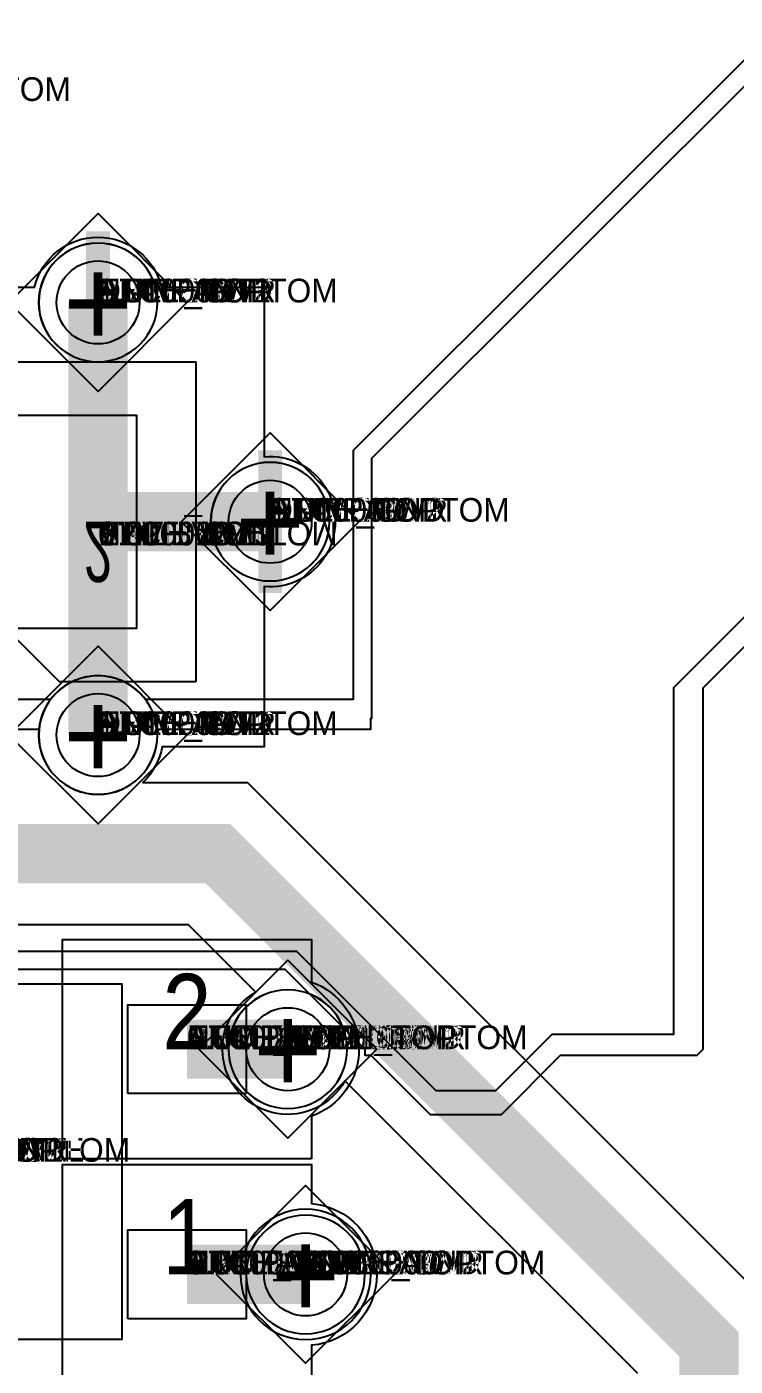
# Model space of a CAD drawing. Extents: x 0 to 323, y 0 to 320.
# Drawn here: x 145.36 to 151.33, y 255.28 to 266.58 of the extents above; entities that cross this region are included whole.
import ezdxf
from ezdxf.enums import TextEntityAlignment as Align

# ---------------------------------------------------------------- set-up
doc = ezdxf.new("R2010")
doc.units = 0
doc.header["$MEASUREMENT"] = 0
doc.layers.get('0').update_dxf_attribs({"linetype": 'CONTINUOUS'})
for name, color, linetype in [('CDN_FIGURES', 7, 'CONTINUOUS'), ('ETCH_BOTTOM', 7, 'CONTINUOUS'), ('ETCH_GND', 3, 'CONTINUOUS'), ('ETCH_INT1', 4, 'CONTINUOUS'), ('ETCH_INT2', 5, 'CONTINUOUS'), ('ETCH_PWR', 6, 'CONTINUOUS'), ('ETCH_TOP', 2, 'CONTINUOUS'), ('MANUFACTURING_NCLEGEND-1-6', 8, 'CONTINUOUS'), ('PACKAGE_GEOMETRY_ASSEMBLY_TOP', 11, 'CONTINUOUS'), ('PACKAGE_GEOMETRY_PIN_NUMBER', 9, 'CONTINUOUS')]:
    doc.layers.add(name, color=color, linetype=linetype)

# ---------------------------------------------------------------- blocks, each defined once
blk = doc.blocks.new('PAD_INFO')
for tag in ['SHAPE_TYPE', 'PAD_HEIGHT', 'PAD_LAYER', 'PAD_TYPE', 'PAD_WIDTH']:
    blk.add_attdef(tag, (0, 0), '', height=0.2)
at = {"flags": 2}
blk.add_attdef('CDN_TYPE', (0, 0), '', height=0.2, dxfattribs=at)
blk = doc.blocks.new('DRILL_INFO')
at = {"flags": 2}
blk.add_attdef('CDN_TYPE', (0, 0), '', height=0.2, dxfattribs=at)
for tag in ['FSHAPE', 'FCHAR', 'DRILL_HEIGHT', 'DIAMETER', 'PLATED', 'DRILL_WIDTH']:
    blk.add_attdef(tag, (0, 0), '', height=0.2)
blk = doc.blocks.new('VIA0700X0300')
at = {"layer": 'ETCH_BOTTOM'}
blk.add_circle((0, 0), 0.35, dxfattribs=at)
at = {"layer": 'ETCH_GND'}
blk.add_circle((0, 0), 0.35, dxfattribs=at)
at = {"layer": 'ETCH_INT1'}
blk.add_circle((0, 0), 0.35, dxfattribs=at)
at = {"layer": 'ETCH_INT2'}
blk.add_circle((0, 0), 0.35, dxfattribs=at)
at = {"layer": 'ETCH_PWR'}
blk.add_circle((0, 0), 0.35, dxfattribs=at)
at = {"layer": 'ETCH_TOP'}
blk.add_circle((0, 0), 0.35, dxfattribs=at)
ref = blk.add_blockref('PAD_INFO', (0, 0))
ref.add_attrib('PAD_LAYER', 'ETCH_TOP', (0, 0), dxfattribs={"height": 0.2})
ref.add_attrib('SHAPE_TYPE', 'NULL', (0, 0), dxfattribs={"height": 0.2})
ref.add_attrib('PAD_TYPE', 'ANTIPAD', (0, 0), dxfattribs={"height": 0.2})
ref.add_attrib('PAD_WIDTH', '0.000000', (0, 0), dxfattribs={"height": 0.2})
ref.add_attrib('PAD_HEIGHT', '0.000000', (0, 0), dxfattribs={"height": 0.2})
ref = blk.add_blockref('PAD_INFO', (0, 0))
ref.add_attrib('PAD_LAYER', 'ETCH_GND', (0, 0), dxfattribs={"height": 0.2})
ref.add_attrib('SHAPE_TYPE', 'NULL', (0, 0), dxfattribs={"height": 0.2})
ref.add_attrib('PAD_TYPE', 'ANTIPAD', (0, 0), dxfattribs={"height": 0.2})
ref.add_attrib('PAD_WIDTH', '0.000000', (0, 0), dxfattribs={"height": 0.2})
ref.add_attrib('PAD_HEIGHT', '0.000000', (0, 0), dxfattribs={"height": 0.2})
ref = blk.add_blockref('PAD_INFO', (0, 0))
ref.add_attrib('PAD_LAYER', 'ETCH_INT1', (0, 0), dxfattribs={"height": 0.2})
ref.add_attrib('SHAPE_TYPE', 'NULL', (0, 0), dxfattribs={"height": 0.2})
ref.add_attrib('PAD_TYPE', 'ANTIPAD', (0, 0), dxfattribs={"height": 0.2})
ref.add_attrib('PAD_WIDTH', '0.000000', (0, 0), dxfattribs={"height": 0.2})
ref.add_attrib('PAD_HEIGHT', '0.000000', (0, 0), dxfattribs={"height": 0.2})
ref = blk.add_blockref('PAD_INFO', (0, 0))
ref.add_attrib('PAD_LAYER', 'ETCH_INT2', (0, 0), dxfattribs={"height": 0.2})
ref.add_attrib('SHAPE_TYPE', 'NULL', (0, 0), dxfattribs={"height": 0.2})
ref.add_attrib('PAD_TYPE', 'ANTIPAD', (0, 0), dxfattribs={"height": 0.2})
ref.add_attrib('PAD_WIDTH', '0.000000', (0, 0), dxfattribs={"height": 0.2})
ref.add_attrib('PAD_HEIGHT', '0.000000', (0, 0), dxfattribs={"height": 0.2})
ref = blk.add_blockref('PAD_INFO', (0, 0))
ref.add_attrib('PAD_LAYER', 'ETCH_PWR', (0, 0), dxfattribs={"height": 0.2})
ref.add_attrib('SHAPE_TYPE', 'NULL', (0, 0), dxfattribs={"height": 0.2})
ref.add_attrib('PAD_TYPE', 'ANTIPAD', (0, 0), dxfattribs={"height": 0.2})
ref.add_attrib('PAD_WIDTH', '0.000000', (0, 0), dxfattribs={"height": 0.2})
ref.add_attrib('PAD_HEIGHT', '0.000000', (0, 0), dxfattribs={"height": 0.2})
ref = blk.add_blockref('PAD_INFO', (0, 0))
ref.add_attrib('PAD_LAYER', 'ETCH_BOTTOM', (0, 0), dxfattribs={"height": 0.2})
ref.add_attrib('SHAPE_TYPE', 'NULL', (0, 0), dxfattribs={"height": 0.2})
ref.add_attrib('PAD_TYPE', 'ANTIPAD', (0, 0), dxfattribs={"height": 0.2})
ref.add_attrib('PAD_WIDTH', '0.000000', (0, 0), dxfattribs={"height": 0.2})
ref.add_attrib('PAD_HEIGHT', '0.000000', (0, 0), dxfattribs={"height": 0.2})
ref = blk.add_blockref('PAD_INFO', (0, 0))
ref.add_attrib('PAD_LAYER', 'ETCH_TOP', (0, 0), dxfattribs={"height": 0.2})
ref.add_attrib('SHAPE_TYPE', 'NULL', (0, 0), dxfattribs={"height": 0.2})
ref.add_attrib('PAD_TYPE', 'THERMAL', (0, 0), dxfattribs={"height": 0.2})
ref.add_attrib('PAD_WIDTH', '0.000000', (0, 0), dxfattribs={"height": 0.2})
ref.add_attrib('PAD_HEIGHT', '0.000000', (0, 0), dxfattribs={"height": 0.2})
ref = blk.add_blockref('PAD_INFO', (0, 0))
ref.add_attrib('PAD_LAYER', 'ETCH_GND', (0, 0), dxfattribs={"height": 0.2})
ref.add_attrib('SHAPE_TYPE', 'NULL', (0, 0), dxfattribs={"height": 0.2})
ref.add_attrib('PAD_TYPE', 'THERMAL', (0, 0), dxfattribs={"height": 0.2})
ref.add_attrib('PAD_WIDTH', '0.000000', (0, 0), dxfattribs={"height": 0.2})
ref.add_attrib('PAD_HEIGHT', '0.000000', (0, 0), dxfattribs={"height": 0.2})
ref = blk.add_blockref('PAD_INFO', (0, 0))
ref.add_attrib('PAD_LAYER', 'ETCH_INT1', (0, 0), dxfattribs={"height": 0.2})
ref.add_attrib('SHAPE_TYPE', 'NULL', (0, 0), dxfattribs={"height": 0.2})
ref.add_attrib('PAD_TYPE', 'THERMAL', (0, 0), dxfattribs={"height": 0.2})
ref.add_attrib('PAD_WIDTH', '0.000000', (0, 0), dxfattribs={"height": 0.2})
ref.add_attrib('PAD_HEIGHT', '0.000000', (0, 0), dxfattribs={"height": 0.2})
ref = blk.add_blockref('PAD_INFO', (0, 0))
ref.add_attrib('PAD_LAYER', 'ETCH_INT2', (0, 0), dxfattribs={"height": 0.2})
ref.add_attrib('SHAPE_TYPE', 'NULL', (0, 0), dxfattribs={"height": 0.2})
ref.add_attrib('PAD_TYPE', 'THERMAL', (0, 0), dxfattribs={"height": 0.2})
ref.add_attrib('PAD_WIDTH', '0.000000', (0, 0), dxfattribs={"height": 0.2})
ref.add_attrib('PAD_HEIGHT', '0.000000', (0, 0), dxfattribs={"height": 0.2})
ref = blk.add_blockref('PAD_INFO', (0, 0))
ref.add_attrib('PAD_LAYER', 'ETCH_PWR', (0, 0), dxfattribs={"height": 0.2})
ref.add_attrib('SHAPE_TYPE', 'NULL', (0, 0), dxfattribs={"height": 0.2})
ref.add_attrib('PAD_TYPE', 'THERMAL', (0, 0), dxfattribs={"height": 0.2})
ref.add_attrib('PAD_WIDTH', '0.000000', (0, 0), dxfattribs={"height": 0.2})
ref.add_attrib('PAD_HEIGHT', '0.000000', (0, 0), dxfattribs={"height": 0.2})
ref = blk.add_blockref('PAD_INFO', (0, 0))
ref.add_attrib('PAD_LAYER', 'ETCH_BOTTOM', (0, 0), dxfattribs={"height": 0.2})
ref.add_attrib('SHAPE_TYPE', 'NULL', (0, 0), dxfattribs={"height": 0.2})
ref.add_attrib('PAD_TYPE', 'THERMAL', (0, 0), dxfattribs={"height": 0.2})
ref.add_attrib('PAD_WIDTH', '0.000000', (0, 0), dxfattribs={"height": 0.2})
ref.add_attrib('PAD_HEIGHT', '0.000000', (0, 0), dxfattribs={"height": 0.2})
ref = blk.add_blockref('PAD_INFO', (0, 0))
ref.add_attrib('PAD_LAYER', 'ETCH_TOP', (0, 0), dxfattribs={"height": 0.2})
ref.add_attrib('SHAPE_TYPE', 'CIRCLE', (0, 0), dxfattribs={"height": 0.2})
ref.add_attrib('PAD_TYPE', 'REGULAR', (0, 0), dxfattribs={"height": 0.2})
ref.add_attrib('PAD_WIDTH', '0.700000', (0, 0), dxfattribs={"height": 0.2})
ref.add_attrib('PAD_HEIGHT', '0.700000', (0, 0), dxfattribs={"height": 0.2})
ref = blk.add_blockref('PAD_INFO', (0, 0))
ref.add_attrib('PAD_LAYER', 'ETCH_GND', (0, 0), dxfattribs={"height": 0.2})
ref.add_attrib('SHAPE_TYPE', 'CIRCLE', (0, 0), dxfattribs={"height": 0.2})
ref.add_attrib('PAD_TYPE', 'REGULAR', (0, 0), dxfattribs={"height": 0.2})
ref.add_attrib('PAD_WIDTH', '0.700000', (0, 0), dxfattribs={"height": 0.2})
ref.add_attrib('PAD_HEIGHT', '0.700000', (0, 0), dxfattribs={"height": 0.2})
ref = blk.add_blockref('PAD_INFO', (0, 0))
ref.add_attrib('PAD_LAYER', 'ETCH_INT1', (0, 0), dxfattribs={"height": 0.2})
ref.add_attrib('SHAPE_TYPE', 'CIRCLE', (0, 0), dxfattribs={"height": 0.2})
ref.add_attrib('PAD_TYPE', 'REGULAR', (0, 0), dxfattribs={"height": 0.2})
ref.add_attrib('PAD_WIDTH', '0.700000', (0, 0), dxfattribs={"height": 0.2})
ref.add_attrib('PAD_HEIGHT', '0.700000', (0, 0), dxfattribs={"height": 0.2})
ref = blk.add_blockref('PAD_INFO', (0, 0))
ref.add_attrib('PAD_LAYER', 'ETCH_INT2', (0, 0), dxfattribs={"height": 0.2})
ref.add_attrib('SHAPE_TYPE', 'CIRCLE', (0, 0), dxfattribs={"height": 0.2})
ref.add_attrib('PAD_TYPE', 'REGULAR', (0, 0), dxfattribs={"height": 0.2})
ref.add_attrib('PAD_WIDTH', '0.700000', (0, 0), dxfattribs={"height": 0.2})
ref.add_attrib('PAD_HEIGHT', '0.700000', (0, 0), dxfattribs={"height": 0.2})
ref = blk.add_blockref('PAD_INFO', (0, 0))
ref.add_attrib('PAD_LAYER', 'ETCH_PWR', (0, 0), dxfattribs={"height": 0.2})
ref.add_attrib('SHAPE_TYPE', 'CIRCLE', (0, 0), dxfattribs={"height": 0.2})
ref.add_attrib('PAD_TYPE', 'REGULAR', (0, 0), dxfattribs={"height": 0.2})
ref.add_attrib('PAD_WIDTH', '0.700000', (0, 0), dxfattribs={"height": 0.2})
ref.add_attrib('PAD_HEIGHT', '0.700000', (0, 0), dxfattribs={"height": 0.2})
ref = blk.add_blockref('PAD_INFO', (0, 0))
ref.add_attrib('PAD_LAYER', 'ETCH_BOTTOM', (0, 0), dxfattribs={"height": 0.2})
ref.add_attrib('SHAPE_TYPE', 'CIRCLE', (0, 0), dxfattribs={"height": 0.2})
ref.add_attrib('PAD_TYPE', 'REGULAR', (0, 0), dxfattribs={"height": 0.2})
ref.add_attrib('PAD_WIDTH', '0.700000', (0, 0), dxfattribs={"height": 0.2})
ref.add_attrib('PAD_HEIGHT', '0.700000', (0, 0), dxfattribs={"height": 0.2})
ref = blk.add_blockref('DRILL_INFO', (0, 0))
ref.add_attrib('DIAMETER', '0.300000', (0, 0), dxfattribs={"height": 0.2})
ref.add_attrib('PLATED', 'PLATED', (0, 0), dxfattribs={"height": 0.2})
ref.add_attrib('FSHAPE', 'DIAMOND', (0, 0), dxfattribs={"height": 0.2})
ref.add_attrib('FCHAR', '+', (0, 0), dxfattribs={"height": 0.2})
ref.add_attrib('DRILL_WIDTH', '1.500000', (0, 0), dxfattribs={"height": 0.2})
ref.add_attrib('DRILL_HEIGHT', '1.500000', (0, 0), dxfattribs={"height": 0.2})
for tag in ['CDN_TYPE', 'PIN']:
    blk.add_attdef(tag, (0, 0), '', height=0.2)
at = {"flags": 2}
for tag in ['PSTKNAME', 'BBV']:
    blk.add_attdef(tag, (0, 0), '', height=0.2, dxfattribs=at)
blk = doc.blocks.new('FIGURE_DIAMOND')
at = {"layer": 'CDN_FIGURES'}
blk.add_lwpolyline([(-0.5, 0), (0, 0.5), (0.5, 0), (0, -0.5)], close=True, dxfattribs=at)
blk = doc.blocks.new('RC1650X2700TS_C1')
at = {"layer": 'ETCH_TOP'}
blk.add_lwpolyline([(0.825, 1.35), (-0.325, 1.35), (-0.825, 0.85), (-0.825, -1.35), (0.825, -1.35)], close=True, dxfattribs=at)
ref = blk.add_blockref('PAD_INFO', (0, 0))
ref.add_attrib('PAD_LAYER', 'ETCH_TOP', (0, 0), dxfattribs={"height": 0.2})
ref.add_attrib('SHAPE_TYPE', 'NULL', (0, 0), dxfattribs={"height": 0.2})
ref.add_attrib('PAD_TYPE', 'ANTIPAD', (0, 0), dxfattribs={"height": 0.2})
ref.add_attrib('PAD_WIDTH', '0.000000', (0, 0), dxfattribs={"height": 0.2})
ref.add_attrib('PAD_HEIGHT', '0.000000', (0, 0), dxfattribs={"height": 0.2})
ref = blk.add_blockref('PAD_INFO', (0, 0))
ref.add_attrib('PAD_LAYER', 'ETCH_GND', (0, 0), dxfattribs={"height": 0.2})
ref.add_attrib('SHAPE_TYPE', 'NULL', (0, 0), dxfattribs={"height": 0.2})
ref.add_attrib('PAD_TYPE', 'ANTIPAD', (0, 0), dxfattribs={"height": 0.2})
ref.add_attrib('PAD_WIDTH', '0.000000', (0, 0), dxfattribs={"height": 0.2})
ref.add_attrib('PAD_HEIGHT', '0.000000', (0, 0), dxfattribs={"height": 0.2})
ref = blk.add_blockref('PAD_INFO', (0, 0))
ref.add_attrib('PAD_LAYER', 'ETCH_INT1', (0, 0), dxfattribs={"height": 0.2})
ref.add_attrib('SHAPE_TYPE', 'NULL', (0, 0), dxfattribs={"height": 0.2})
ref.add_attrib('PAD_TYPE', 'ANTIPAD', (0, 0), dxfattribs={"height": 0.2})
ref.add_attrib('PAD_WIDTH', '0.000000', (0, 0), dxfattribs={"height": 0.2})
ref.add_attrib('PAD_HEIGHT', '0.000000', (0, 0), dxfattribs={"height": 0.2})
ref = blk.add_blockref('PAD_INFO', (0, 0))
ref.add_attrib('PAD_LAYER', 'ETCH_INT2', (0, 0), dxfattribs={"height": 0.2})
ref.add_attrib('SHAPE_TYPE', 'NULL', (0, 0), dxfattribs={"height": 0.2})
ref.add_attrib('PAD_TYPE', 'ANTIPAD', (0, 0), dxfattribs={"height": 0.2})
ref.add_attrib('PAD_WIDTH', '0.000000', (0, 0), dxfattribs={"height": 0.2})
ref.add_attrib('PAD_HEIGHT', '0.000000', (0, 0), dxfattribs={"height": 0.2})
ref = blk.add_blockref('PAD_INFO', (0, 0))
ref.add_attrib('PAD_LAYER', 'ETCH_PWR', (0, 0), dxfattribs={"height": 0.2})
ref.add_attrib('SHAPE_TYPE', 'NULL', (0, 0), dxfattribs={"height": 0.2})
ref.add_attrib('PAD_TYPE', 'ANTIPAD', (0, 0), dxfattribs={"height": 0.2})
ref.add_attrib('PAD_WIDTH', '0.000000', (0, 0), dxfattribs={"height": 0.2})
ref.add_attrib('PAD_HEIGHT', '0.000000', (0, 0), dxfattribs={"height": 0.2})
ref = blk.add_blockref('PAD_INFO', (0, 0))
ref.add_attrib('PAD_LAYER', 'ETCH_BOTTOM', (0, 0), dxfattribs={"height": 0.2})
ref.add_attrib('SHAPE_TYPE', 'NULL', (0, 0), dxfattribs={"height": 0.2})
ref.add_attrib('PAD_TYPE', 'ANTIPAD', (0, 0), dxfattribs={"height": 0.2})
ref.add_attrib('PAD_WIDTH', '0.000000', (0, 0), dxfattribs={"height": 0.2})
ref.add_attrib('PAD_HEIGHT', '0.000000', (0, 0), dxfattribs={"height": 0.2})
ref = blk.add_blockref('PAD_INFO', (0, 0))
ref.add_attrib('PAD_LAYER', 'ETCH_TOP', (0, 0), dxfattribs={"height": 0.2})
ref.add_attrib('SHAPE_TYPE', 'NULL', (0, 0), dxfattribs={"height": 0.2})
ref.add_attrib('PAD_TYPE', 'THERMAL', (0, 0), dxfattribs={"height": 0.2})
ref.add_attrib('PAD_WIDTH', '0.000000', (0, 0), dxfattribs={"height": 0.2})
ref.add_attrib('PAD_HEIGHT', '0.000000', (0, 0), dxfattribs={"height": 0.2})
ref = blk.add_blockref('PAD_INFO', (0, 0))
ref.add_attrib('PAD_LAYER', 'ETCH_GND', (0, 0), dxfattribs={"height": 0.2})
ref.add_attrib('SHAPE_TYPE', 'NULL', (0, 0), dxfattribs={"height": 0.2})
ref.add_attrib('PAD_TYPE', 'THERMAL', (0, 0), dxfattribs={"height": 0.2})
ref.add_attrib('PAD_WIDTH', '0.000000', (0, 0), dxfattribs={"height": 0.2})
ref.add_attrib('PAD_HEIGHT', '0.000000', (0, 0), dxfattribs={"height": 0.2})
ref = blk.add_blockref('PAD_INFO', (0, 0))
ref.add_attrib('PAD_LAYER', 'ETCH_INT1', (0, 0), dxfattribs={"height": 0.2})
ref.add_attrib('SHAPE_TYPE', 'NULL', (0, 0), dxfattribs={"height": 0.2})
ref.add_attrib('PAD_TYPE', 'THERMAL', (0, 0), dxfattribs={"height": 0.2})
ref.add_attrib('PAD_WIDTH', '0.000000', (0, 0), dxfattribs={"height": 0.2})
ref.add_attrib('PAD_HEIGHT', '0.000000', (0, 0), dxfattribs={"height": 0.2})
ref = blk.add_blockref('PAD_INFO', (0, 0))
ref.add_attrib('PAD_LAYER', 'ETCH_INT2', (0, 0), dxfattribs={"height": 0.2})
ref.add_attrib('SHAPE_TYPE', 'NULL', (0, 0), dxfattribs={"height": 0.2})
ref.add_attrib('PAD_TYPE', 'THERMAL', (0, 0), dxfattribs={"height": 0.2})
ref.add_attrib('PAD_WIDTH', '0.000000', (0, 0), dxfattribs={"height": 0.2})
ref.add_attrib('PAD_HEIGHT', '0.000000', (0, 0), dxfattribs={"height": 0.2})
ref = blk.add_blockref('PAD_INFO', (0, 0))
ref.add_attrib('PAD_LAYER', 'ETCH_PWR', (0, 0), dxfattribs={"height": 0.2})
ref.add_attrib('SHAPE_TYPE', 'NULL', (0, 0), dxfattribs={"height": 0.2})
ref.add_attrib('PAD_TYPE', 'THERMAL', (0, 0), dxfattribs={"height": 0.2})
ref.add_attrib('PAD_WIDTH', '0.000000', (0, 0), dxfattribs={"height": 0.2})
ref.add_attrib('PAD_HEIGHT', '0.000000', (0, 0), dxfattribs={"height": 0.2})
ref = blk.add_blockref('PAD_INFO', (0, 0))
ref.add_attrib('PAD_LAYER', 'ETCH_BOTTOM', (0, 0), dxfattribs={"height": 0.2})
ref.add_attrib('SHAPE_TYPE', 'NULL', (0, 0), dxfattribs={"height": 0.2})
ref.add_attrib('PAD_TYPE', 'THERMAL', (0, 0), dxfattribs={"height": 0.2})
ref.add_attrib('PAD_WIDTH', '0.000000', (0, 0), dxfattribs={"height": 0.2})
ref.add_attrib('PAD_HEIGHT', '0.000000', (0, 0), dxfattribs={"height": 0.2})
ref = blk.add_blockref('PAD_INFO', (0, 0))
ref.add_attrib('PAD_LAYER', 'ETCH_GND', (0, 0), dxfattribs={"height": 0.2})
ref.add_attrib('SHAPE_TYPE', 'NULL', (0, 0), dxfattribs={"height": 0.2})
ref.add_attrib('PAD_TYPE', 'REGULAR', (0, 0), dxfattribs={"height": 0.2})
ref.add_attrib('PAD_WIDTH', '0.000000', (0, 0), dxfattribs={"height": 0.2})
ref.add_attrib('PAD_HEIGHT', '0.000000', (0, 0), dxfattribs={"height": 0.2})
ref = blk.add_blockref('PAD_INFO', (0, 0))
ref.add_attrib('PAD_LAYER', 'ETCH_INT1', (0, 0), dxfattribs={"height": 0.2})
ref.add_attrib('SHAPE_TYPE', 'NULL', (0, 0), dxfattribs={"height": 0.2})
ref.add_attrib('PAD_TYPE', 'REGULAR', (0, 0), dxfattribs={"height": 0.2})
ref.add_attrib('PAD_WIDTH', '0.000000', (0, 0), dxfattribs={"height": 0.2})
ref.add_attrib('PAD_HEIGHT', '0.000000', (0, 0), dxfattribs={"height": 0.2})
ref = blk.add_blockref('PAD_INFO', (0, 0))
ref.add_attrib('PAD_LAYER', 'ETCH_INT2', (0, 0), dxfattribs={"height": 0.2})
ref.add_attrib('SHAPE_TYPE', 'NULL', (0, 0), dxfattribs={"height": 0.2})
ref.add_attrib('PAD_TYPE', 'REGULAR', (0, 0), dxfattribs={"height": 0.2})
ref.add_attrib('PAD_WIDTH', '0.000000', (0, 0), dxfattribs={"height": 0.2})
ref.add_attrib('PAD_HEIGHT', '0.000000', (0, 0), dxfattribs={"height": 0.2})
ref = blk.add_blockref('PAD_INFO', (0, 0))
ref.add_attrib('PAD_LAYER', 'ETCH_PWR', (0, 0), dxfattribs={"height": 0.2})
ref.add_attrib('SHAPE_TYPE', 'NULL', (0, 0), dxfattribs={"height": 0.2})
ref.add_attrib('PAD_TYPE', 'REGULAR', (0, 0), dxfattribs={"height": 0.2})
ref.add_attrib('PAD_WIDTH', '0.000000', (0, 0), dxfattribs={"height": 0.2})
ref.add_attrib('PAD_HEIGHT', '0.000000', (0, 0), dxfattribs={"height": 0.2})
ref = blk.add_blockref('PAD_INFO', (0, 0))
ref.add_attrib('PAD_LAYER', 'ETCH_BOTTOM', (0, 0), dxfattribs={"height": 0.2})
ref.add_attrib('SHAPE_TYPE', 'NULL', (0, 0), dxfattribs={"height": 0.2})
ref.add_attrib('PAD_TYPE', 'REGULAR', (0, 0), dxfattribs={"height": 0.2})
ref.add_attrib('PAD_WIDTH', '0.000000', (0, 0), dxfattribs={"height": 0.2})
ref.add_attrib('PAD_HEIGHT', '0.000000', (0, 0), dxfattribs={"height": 0.2})
ref = blk.add_blockref('DRILL_INFO', (0, 0))
ref.add_attrib('DIAMETER', '0.000000', (0, 0), dxfattribs={"height": 0.2})
ref.add_attrib('PLATED', 'PLATED', (0, 0), dxfattribs={"height": 0.2})
ref.add_attrib('FSHAPE', 'NULL', (0, 0), dxfattribs={"height": 0.2})
ref.add_attrib('DRILL_WIDTH', '0.000000', (0, 0), dxfattribs={"height": 0.2})
ref.add_attrib('DRILL_HEIGHT', '0.000000', (0, 0), dxfattribs={"height": 0.2})
ref = blk.add_blockref('PAD_INFO', (0, 0))
ref.add_attrib('PAD_LAYER', 'ETCH_TOP', (0, 0), dxfattribs={"height": 0.2})
ref.add_attrib('SHAPE_TYPE', 'SHAPE', (0, 0), dxfattribs={"height": 0.2})
ref.add_attrib('PAD_TYPE', 'REGULAR', (0, 0), dxfattribs={"height": 0.2})
ref.add_attrib('PAD_WIDTH', '1.650000', (0, 0), dxfattribs={"height": 0.2})
ref.add_attrib('PAD_HEIGHT', '2.700000', (0, 0), dxfattribs={"height": 0.2})
for tag in ['CDN_TYPE', 'PIN']:
    blk.add_attdef(tag, (0, 0), '', height=0.2)
at = {"flags": 2}
for tag in ['PSTKNAME', 'BBV']:
    blk.add_attdef(tag, (0, 0), '', height=0.2, dxfattribs=at)
blk = doc.blocks.new('F94')
at = {"layer": 'PACKAGE_GEOMETRY_ASSEMBLY_TOP'}
blk.add_lwpolyline([(-0.325, -0.9), (3.075, -0.9), (3.075, 0.9), (-0.325, 0.9)], close=True, dxfattribs=at)
at = {"layer": 'ETCH_TOP'}
ref = blk.add_blockref('RC1650X2700TS_C1', (2.75, 0), dxfattribs=at)
ref.add_attrib('CDN_TYPE', 'PIN', (0, 0), dxfattribs={"height": 0.2})
ref.add_attrib('PIN', '2', (0, 0), dxfattribs={"height": 0.2})
at = {"flags": 2}
for tag in ['SYMBOL_TYPE', 'CDN_TYPE', 'REFDES']:
    blk.add_attdef(tag, (0, 0), '', height=0.2, dxfattribs=at)
blk = doc.blocks.new('RC1000X0750TS')
at = {"layer": 'ETCH_TOP'}
blk.add_lwpolyline([(-0.5, -0.375), (-0.5, 0.375), (0.5, 0.375), (0.5, -0.375)], close=True, dxfattribs=at)
ref = blk.add_blockref('PAD_INFO', (0, 0))
ref.add_attrib('PAD_LAYER', 'ETCH_TOP', (0, 0), dxfattribs={"height": 0.2})
ref.add_attrib('SHAPE_TYPE', 'NULL', (0, 0), dxfattribs={"height": 0.2})
ref.add_attrib('PAD_TYPE', 'ANTIPAD', (0, 0), dxfattribs={"height": 0.2})
ref.add_attrib('PAD_WIDTH', '0.000000', (0, 0), dxfattribs={"height": 0.2})
ref.add_attrib('PAD_HEIGHT', '0.000000', (0, 0), dxfattribs={"height": 0.2})
ref = blk.add_blockref('PAD_INFO', (0, 0))
ref.add_attrib('PAD_LAYER', 'ETCH_GND', (0, 0), dxfattribs={"height": 0.2})
ref.add_attrib('SHAPE_TYPE', 'NULL', (0, 0), dxfattribs={"height": 0.2})
ref.add_attrib('PAD_TYPE', 'ANTIPAD', (0, 0), dxfattribs={"height": 0.2})
ref.add_attrib('PAD_WIDTH', '0.000000', (0, 0), dxfattribs={"height": 0.2})
ref.add_attrib('PAD_HEIGHT', '0.000000', (0, 0), dxfattribs={"height": 0.2})
ref = blk.add_blockref('PAD_INFO', (0, 0))
ref.add_attrib('PAD_LAYER', 'ETCH_INT1', (0, 0), dxfattribs={"height": 0.2})
ref.add_attrib('SHAPE_TYPE', 'NULL', (0, 0), dxfattribs={"height": 0.2})
ref.add_attrib('PAD_TYPE', 'ANTIPAD', (0, 0), dxfattribs={"height": 0.2})
ref.add_attrib('PAD_WIDTH', '0.000000', (0, 0), dxfattribs={"height": 0.2})
ref.add_attrib('PAD_HEIGHT', '0.000000', (0, 0), dxfattribs={"height": 0.2})
ref = blk.add_blockref('PAD_INFO', (0, 0))
ref.add_attrib('PAD_LAYER', 'ETCH_INT2', (0, 0), dxfattribs={"height": 0.2})
ref.add_attrib('SHAPE_TYPE', 'NULL', (0, 0), dxfattribs={"height": 0.2})
ref.add_attrib('PAD_TYPE', 'ANTIPAD', (0, 0), dxfattribs={"height": 0.2})
ref.add_attrib('PAD_WIDTH', '0.000000', (0, 0), dxfattribs={"height": 0.2})
ref.add_attrib('PAD_HEIGHT', '0.000000', (0, 0), dxfattribs={"height": 0.2})
ref = blk.add_blockref('PAD_INFO', (0, 0))
ref.add_attrib('PAD_LAYER', 'ETCH_PWR', (0, 0), dxfattribs={"height": 0.2})
ref.add_attrib('SHAPE_TYPE', 'NULL', (0, 0), dxfattribs={"height": 0.2})
ref.add_attrib('PAD_TYPE', 'ANTIPAD', (0, 0), dxfattribs={"height": 0.2})
ref.add_attrib('PAD_WIDTH', '0.000000', (0, 0), dxfattribs={"height": 0.2})
ref.add_attrib('PAD_HEIGHT', '0.000000', (0, 0), dxfattribs={"height": 0.2})
ref = blk.add_blockref('PAD_INFO', (0, 0))
ref.add_attrib('PAD_LAYER', 'ETCH_BOTTOM', (0, 0), dxfattribs={"height": 0.2})
ref.add_attrib('SHAPE_TYPE', 'NULL', (0, 0), dxfattribs={"height": 0.2})
ref.add_attrib('PAD_TYPE', 'ANTIPAD', (0, 0), dxfattribs={"height": 0.2})
ref.add_attrib('PAD_WIDTH', '0.000000', (0, 0), dxfattribs={"height": 0.2})
ref.add_attrib('PAD_HEIGHT', '0.000000', (0, 0), dxfattribs={"height": 0.2})
ref = blk.add_blockref('PAD_INFO', (0, 0))
ref.add_attrib('PAD_LAYER', 'ETCH_TOP', (0, 0), dxfattribs={"height": 0.2})
ref.add_attrib('SHAPE_TYPE', 'NULL', (0, 0), dxfattribs={"height": 0.2})
ref.add_attrib('PAD_TYPE', 'THERMAL', (0, 0), dxfattribs={"height": 0.2})
ref.add_attrib('PAD_WIDTH', '0.000000', (0, 0), dxfattribs={"height": 0.2})
ref.add_attrib('PAD_HEIGHT', '0.000000', (0, 0), dxfattribs={"height": 0.2})
ref = blk.add_blockref('PAD_INFO', (0, 0))
ref.add_attrib('PAD_LAYER', 'ETCH_GND', (0, 0), dxfattribs={"height": 0.2})
ref.add_attrib('SHAPE_TYPE', 'NULL', (0, 0), dxfattribs={"height": 0.2})
ref.add_attrib('PAD_TYPE', 'THERMAL', (0, 0), dxfattribs={"height": 0.2})
ref.add_attrib('PAD_WIDTH', '0.000000', (0, 0), dxfattribs={"height": 0.2})
ref.add_attrib('PAD_HEIGHT', '0.000000', (0, 0), dxfattribs={"height": 0.2})
ref = blk.add_blockref('PAD_INFO', (0, 0))
ref.add_attrib('PAD_LAYER', 'ETCH_INT1', (0, 0), dxfattribs={"height": 0.2})
ref.add_attrib('SHAPE_TYPE', 'NULL', (0, 0), dxfattribs={"height": 0.2})
ref.add_attrib('PAD_TYPE', 'THERMAL', (0, 0), dxfattribs={"height": 0.2})
ref.add_attrib('PAD_WIDTH', '0.000000', (0, 0), dxfattribs={"height": 0.2})
ref.add_attrib('PAD_HEIGHT', '0.000000', (0, 0), dxfattribs={"height": 0.2})
ref = blk.add_blockref('PAD_INFO', (0, 0))
ref.add_attrib('PAD_LAYER', 'ETCH_INT2', (0, 0), dxfattribs={"height": 0.2})
ref.add_attrib('SHAPE_TYPE', 'NULL', (0, 0), dxfattribs={"height": 0.2})
ref.add_attrib('PAD_TYPE', 'THERMAL', (0, 0), dxfattribs={"height": 0.2})
ref.add_attrib('PAD_WIDTH', '0.000000', (0, 0), dxfattribs={"height": 0.2})
ref.add_attrib('PAD_HEIGHT', '0.000000', (0, 0), dxfattribs={"height": 0.2})
ref = blk.add_blockref('PAD_INFO', (0, 0))
ref.add_attrib('PAD_LAYER', 'ETCH_PWR', (0, 0), dxfattribs={"height": 0.2})
ref.add_attrib('SHAPE_TYPE', 'NULL', (0, 0), dxfattribs={"height": 0.2})
ref.add_attrib('PAD_TYPE', 'THERMAL', (0, 0), dxfattribs={"height": 0.2})
ref.add_attrib('PAD_WIDTH', '0.000000', (0, 0), dxfattribs={"height": 0.2})
ref.add_attrib('PAD_HEIGHT', '0.000000', (0, 0), dxfattribs={"height": 0.2})
ref = blk.add_blockref('PAD_INFO', (0, 0))
ref.add_attrib('PAD_LAYER', 'ETCH_BOTTOM', (0, 0), dxfattribs={"height": 0.2})
ref.add_attrib('SHAPE_TYPE', 'NULL', (0, 0), dxfattribs={"height": 0.2})
ref.add_attrib('PAD_TYPE', 'THERMAL', (0, 0), dxfattribs={"height": 0.2})
ref.add_attrib('PAD_WIDTH', '0.000000', (0, 0), dxfattribs={"height": 0.2})
ref.add_attrib('PAD_HEIGHT', '0.000000', (0, 0), dxfattribs={"height": 0.2})
ref = blk.add_blockref('PAD_INFO', (0, 0))
ref.add_attrib('PAD_LAYER', 'ETCH_TOP', (0, 0), dxfattribs={"height": 0.2})
ref.add_attrib('SHAPE_TYPE', 'RECTANGLE', (0, 0), dxfattribs={"height": 0.2})
ref.add_attrib('PAD_TYPE', 'REGULAR', (0, 0), dxfattribs={"height": 0.2})
ref.add_attrib('PAD_WIDTH', '1.000000', (0, 0), dxfattribs={"height": 0.2})
ref.add_attrib('PAD_HEIGHT', '0.750000', (0, 0), dxfattribs={"height": 0.2})
ref = blk.add_blockref('PAD_INFO', (0, 0))
ref.add_attrib('PAD_LAYER', 'ETCH_GND', (0, 0), dxfattribs={"height": 0.2})
ref.add_attrib('SHAPE_TYPE', 'NULL', (0, 0), dxfattribs={"height": 0.2})
ref.add_attrib('PAD_TYPE', 'REGULAR', (0, 0), dxfattribs={"height": 0.2})
ref.add_attrib('PAD_WIDTH', '0.000000', (0, 0), dxfattribs={"height": 0.2})
ref.add_attrib('PAD_HEIGHT', '0.000000', (0, 0), dxfattribs={"height": 0.2})
ref = blk.add_blockref('PAD_INFO', (0, 0))
ref.add_attrib('PAD_LAYER', 'ETCH_INT1', (0, 0), dxfattribs={"height": 0.2})
ref.add_attrib('SHAPE_TYPE', 'NULL', (0, 0), dxfattribs={"height": 0.2})
ref.add_attrib('PAD_TYPE', 'REGULAR', (0, 0), dxfattribs={"height": 0.2})
ref.add_attrib('PAD_WIDTH', '0.000000', (0, 0), dxfattribs={"height": 0.2})
ref.add_attrib('PAD_HEIGHT', '0.000000', (0, 0), dxfattribs={"height": 0.2})
ref = blk.add_blockref('PAD_INFO', (0, 0))
ref.add_attrib('PAD_LAYER', 'ETCH_INT2', (0, 0), dxfattribs={"height": 0.2})
ref.add_attrib('SHAPE_TYPE', 'NULL', (0, 0), dxfattribs={"height": 0.2})
ref.add_attrib('PAD_TYPE', 'REGULAR', (0, 0), dxfattribs={"height": 0.2})
ref.add_attrib('PAD_WIDTH', '0.000000', (0, 0), dxfattribs={"height": 0.2})
ref.add_attrib('PAD_HEIGHT', '0.000000', (0, 0), dxfattribs={"height": 0.2})
ref = blk.add_blockref('PAD_INFO', (0, 0))
ref.add_attrib('PAD_LAYER', 'ETCH_PWR', (0, 0), dxfattribs={"height": 0.2})
ref.add_attrib('SHAPE_TYPE', 'NULL', (0, 0), dxfattribs={"height": 0.2})
ref.add_attrib('PAD_TYPE', 'REGULAR', (0, 0), dxfattribs={"height": 0.2})
ref.add_attrib('PAD_WIDTH', '0.000000', (0, 0), dxfattribs={"height": 0.2})
ref.add_attrib('PAD_HEIGHT', '0.000000', (0, 0), dxfattribs={"height": 0.2})
ref = blk.add_blockref('PAD_INFO', (0, 0))
ref.add_attrib('PAD_LAYER', 'ETCH_BOTTOM', (0, 0), dxfattribs={"height": 0.2})
ref.add_attrib('SHAPE_TYPE', 'NULL', (0, 0), dxfattribs={"height": 0.2})
ref.add_attrib('PAD_TYPE', 'REGULAR', (0, 0), dxfattribs={"height": 0.2})
ref.add_attrib('PAD_WIDTH', '0.000000', (0, 0), dxfattribs={"height": 0.2})
ref.add_attrib('PAD_HEIGHT', '0.000000', (0, 0), dxfattribs={"height": 0.2})
ref = blk.add_blockref('DRILL_INFO', (0, 0))
ref.add_attrib('DIAMETER', '0.000000', (0, 0), dxfattribs={"height": 0.2})
ref.add_attrib('PLATED', 'PLATED', (0, 0), dxfattribs={"height": 0.2})
ref.add_attrib('FSHAPE', 'NULL', (0, 0), dxfattribs={"height": 0.2})
ref.add_attrib('DRILL_WIDTH', '0.000000', (0, 0), dxfattribs={"height": 0.2})
ref.add_attrib('DRILL_HEIGHT', '0.000000', (0, 0), dxfattribs={"height": 0.2})
for tag in ['CDN_TYPE', 'PIN']:
    blk.add_attdef(tag, (0, 0), '', height=0.2)
at = {"flags": 2}
for tag in ['PSTKNAME', 'BBV']:
    blk.add_attdef(tag, (0, 0), '', height=0.2, dxfattribs=at)
blk = doc.blocks.new('F341')
at = {"layer": 'PACKAGE_GEOMETRY_ASSEMBLY_TOP'}
blk.add_lwpolyline([(-1.95, -0.55), (-1.95, 2.45), (-0.55, 2.45), (-0.55, -0.55)], close=True, dxfattribs=at)
at = {"layer": 'ETCH_TOP'}
ref = blk.add_blockref('RC1000X0750TS', (0, 1.9), dxfattribs=at)
ref.add_attrib('CDN_TYPE', 'PIN', (0, 0), dxfattribs={"height": 0.2})
ref.add_attrib('PIN', '2', (0, 0), dxfattribs={"height": 0.2})
ref = blk.add_blockref('RC1000X0750TS', (-2.5, 0.95), dxfattribs=at)
ref.add_attrib('CDN_TYPE', 'PIN', (0, 0), dxfattribs={"height": 0.2})
ref.add_attrib('PIN', '3', (0, 0), dxfattribs={"height": 0.2})
ref = blk.add_blockref('RC1000X0750TS', (0, 0), dxfattribs=at)
ref.add_attrib('CDN_TYPE', 'PIN', (0, 0), dxfattribs={"height": 0.2})
ref.add_attrib('PIN', '1', (0, 0), dxfattribs={"height": 0.2})
at = {"flags": 2}
for tag in ['SYMBOL_TYPE', 'CDN_TYPE', 'REFDES']:
    blk.add_attdef(tag, (0, 0), '', height=0.2, dxfattribs=at)

msp = doc.modelspace()

# ---------------------------------------------------------------- linework, layer by layer
at = {"layer": 'ETCH_BOTTOM'}
for points, format in [([(145.963, 264.255, 0.2, 0.2, 0), (145.963, 264.856, 0.2, 0.2, 0)], "xyseb"), ([(141.753, 264.385), (145.428, 264.385, -0.785935), (146.497, 264.385), (147.363, 264.385), (147.363, 262.953, -1.095431), (147.363, 261.858), (147.363, 260.505), (147.338, 260.505), (147.338, 260.505), (146.504, 260.505, -0.159058), (146.34, 260.206), (147.222, 260.206), (151.713, 255.715)], "xyb"), ([(145.963, 262.405, 0.5, 0.5, 0), (145.963, 264.255, 0.5, 0.5, 0)], "xyseb"), ([(147.413, 262.405, 0.2, 0.2, 0), (147.413, 263.006, 0.2, 0.2, 0)], "xyseb"), ([(143.213, 262.405, 0.5, 0.5, 0), (143.213, 261.055, 0.5, 0.5, 0), (144.663, 259.605, 0.5, 0.5, 0), (146.973, 259.605, 0.5, 0.5, 0), (151.113, 255.466, 0.5, 0.5, 0), (151.113, 242.805, 0.5, 0.5, 0), (154.863, 239.055, 0.5, 0.5, 0)], "xyseb"), ([(145.963, 262.405, 0.5, 0.5, 0), (145.963, 260.605, 0.5, 0.5, 0)], "xyseb"), ([(145.963, 262.405, 0.5, 0.5, 0), (147.413, 262.405, 0.5, 0.5, 0)], "xyseb"), ([(147.413, 261.805, 0.2, 0.2, 0), (147.413, 262.405, 0.2, 0.2, 0)], "xyseb"), ([(150.513, 255.218), (148.043, 257.687, -1.32274), (147.294, 258.436), (146.725, 259.005), (144.414, 259.005)], "xyb")]:
    msp.add_lwpolyline(points, format=format, dxfattribs=at)
msp.add_lwpolyline([(148.263, 256.055, 1), (147.163, 256.055, 1)], format="xyb", close=True, dxfattribs=at)
at = {"layer": 'ETCH_GND'}
for points in [[(148.063, 257.955, 1), (147.063, 257.955, 1)], [(148.213, 256.055, 1), (147.213, 256.055, 1)]]:
    msp.add_lwpolyline(points, format="xyb", close=True, dxfattribs=at)
at = {"layer": 'ETCH_INT1'}
for points in [[(146.463, 264.255, 1), (145.463, 264.255, 1)], [(147.913, 262.405, 1), (146.913, 262.405, 1)], [(146.463, 260.605, 1), (145.463, 260.605, 1)], [(148.063, 257.955, 1), (147.063, 257.955, 1)]]:
    msp.add_lwpolyline(points, format="xyb", close=True, dxfattribs=at)
at = {"layer": 'ETCH_INT2'}
for points in [[(145.963, 264.756, 1), (145.963, 263.755, 1)], [(147.413, 262.906, 1), (147.413, 261.905, 1)], [(145.963, 261.106, 1), (145.963, 260.105, 1)], [(147.563, 258.456, 1), (147.563, 257.455, 1)]]:
    msp.add_lwpolyline(points, format="xyb", close=True, dxfattribs=at)
at = {"layer": 'ETCH_PWR'}
for points in [[(185.813, 175.833), (185.813, 260.455), (179.267, 260.455, 2.54915), (177.839, 260.455), (172.013, 260.455), (164.113, 268.355), (153.463, 268.355), (148.113, 263.005), (148.113, 260.905), (146.363, 260.905, 0.500075), (145.563, 260.905), (143.263, 260.905), (140.913, 263.255), (140.913, 264.855), (140.663, 265.105), (136.713, 265.105), (136.163, 264.555), (136.163, 261.855), (128.813, 261.855, 1.9997), (128.013, 261.855), (124.663, 261.855)], [(137.413, 264.605), (140.063, 264.605), (140.363, 264.305), (140.363, 262.955), (140.863, 262.456), (140.863, 261.305, 0.198934), (141.112, 260.704), (141.247, 260.569, 0.448801), (142.515, 260.643, -0.435096), (142.662, 260.655), (145.462, 260.655), (145.463, 260.643), (145.463, 260.605, 0.998801), (146.463, 260.605), (146.463, 260.655), (148.263, 260.655), (148.263, 260.747), (148.271, 260.747), (148.271, 262.94), (153.528, 268.197)], [(155.313, 265.505), (150.813, 261.005), (150.813, 258.08), (149.788, 258.08), (149.313, 257.605), (148.813, 257.605), (147.638, 258.78), (144.863, 258.78), (142.263, 256.18), (142.263, 256.105), (134.613, 256.105), (132.713, 258.005), (130.763, 258.005), (129.877, 258.891), (129.873, 258.9, 0.195293), (129.607, 259.166), (129.598, 259.17), (129.163, 259.605), (127.913, 259.605), (127.063, 258.755)]]:
    msp.add_lwpolyline(points, format="xyb", dxfattribs=at)
msp.add_lwpolyline([(127.313, 258.505), (128.163, 259.355), (129.063, 259.355), (130.663, 257.755), (132.613, 257.755), (134.463, 255.905), (142.363, 255.905), (142.413, 255.955), (142.413, 255.955), (142.413, 255.956), (145.088, 258.63), (147.538, 258.63), (148.213, 257.955), (148.213, 257.905), (148.263, 257.905), (148.763, 257.405), (149.363, 257.405), (149.863, 257.905), (151.013, 257.905), (151.063, 257.955), (151.063, 261.005), (155.363, 265.305)], dxfattribs=at)
for points in [[(146.463, 264.255, 1), (145.463, 264.255, 1)], [(147.913, 262.405, 1), (146.913, 262.405, 1)], [(148.213, 256.055, 1), (147.213, 256.055, 1)]]:
    msp.add_lwpolyline(points, format="xyb", close=True, dxfattribs=at)
at = {"layer": 'ETCH_TOP'}
for points in [[(147.763, 257.03), (145.663, 257.03), (145.663, 258.881), (147.763, 258.881), (147.763, 258.521, -0.707037), (147.763, 257.39)], [(147.763, 255.13), (145.663, 255.13), (145.663, 256.981), (147.763, 256.981), (147.763, 256.653, -0.919724), (147.763, 255.457)]]:
    msp.add_lwpolyline(points, format="xyb", close=True, dxfattribs=at)
for points in [[(146.713, 257.955, 0.5, 0.5, 0), (147.563, 257.955, 0.5, 0.5, 0)], [(146.713, 256.055, 0.5, 0.5, 0), (147.713, 256.055, 0.5, 0.5, 0)]]:
    msp.add_lwpolyline(points, format="xyseb", dxfattribs=at)

# ---------------------------------------------------------------- block references
at = {"xscale": -1, "rotation": 180}
msp.add_blockref('F94', (143.213, 262.405), dxfattribs=at)
msp.add_blockref('F341', (146.713, 256.055))
at = {"layer": 'ETCH_TOP'}
for p in [(143.713, 265.955), (145.963, 264.255), (147.413, 262.405), (145.963, 260.605), (147.563, 257.955), (147.713, 256.055)]:
    msp.add_blockref('VIA0700X0300', p, dxfattribs=at)
at = {"layer": 'MANUFACTURING_NCLEGEND-1-6', "xscale": 1.5, "yscale": 1.5}
for p in [(145.963, 264.255), (147.413, 262.405), (145.963, 260.605), (147.563, 257.955), (147.713, 256.055)]:
    msp.add_blockref('FIGURE_DIAMOND', p, dxfattribs=at)

# ---------------------------------------------------------------- texts
at = {"layer": 'MANUFACTURING_NCLEGEND-1-6'}
for p in [(145.963, 264.255), (147.413, 262.405), (145.963, 260.605), (147.563, 257.955), (147.713, 256.055)]:
    msp.add_text('+', height=0.75, dxfattribs=at).set_placement(p, align=Align.MIDDLE_CENTER)
at = {"layer": 'PACKAGE_GEOMETRY_PIN_NUMBER', "text_generation_flag": 2, "width": 0.649606}
msp.add_text('2', height=0.508, rotation=180, dxfattribs=at).set_placement((145.963, 262.405), align=Align.CENTER)
at = {"layer": 'PACKAGE_GEOMETRY_PIN_NUMBER', "width": 0.87874}
for s, p in [('2', (146.713, 257.955)), ('1', (146.713, 256.055))]:
    msp.add_text(s, height=0.635, dxfattribs=at).set_placement(p, align=Align.CENTER)

doc.saveas('drawing.dxf')
